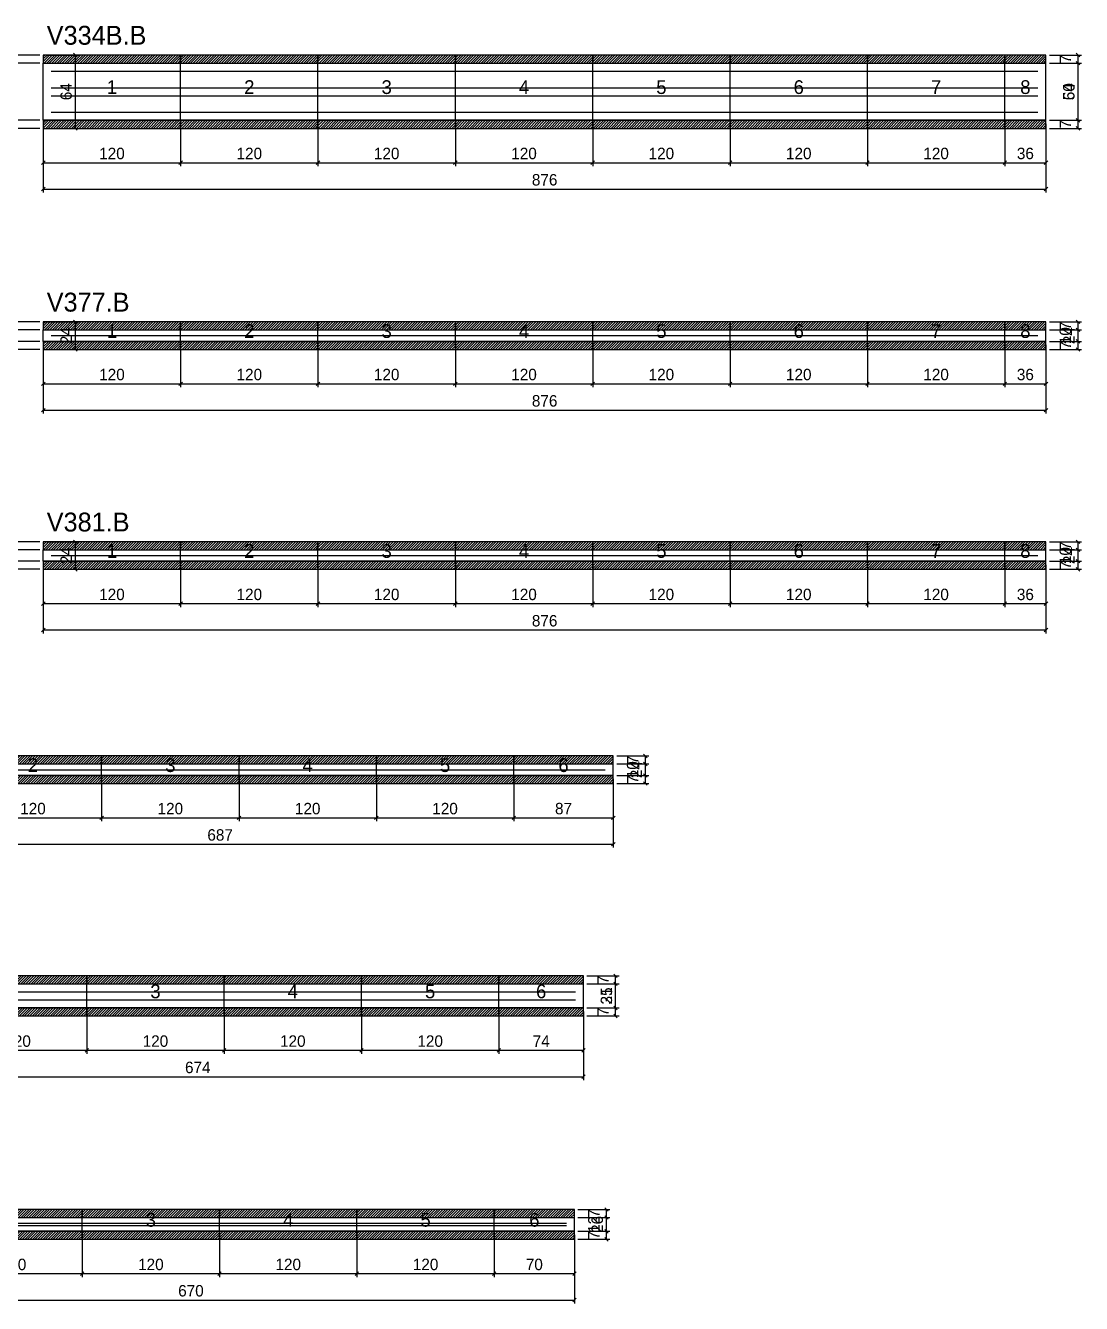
# Model space of a CAD drawing. Extents: x -9000 to 3070, y -16391 to 1250.
# Drawn here: x 1118 to 2041, y -1989 to -873 of the extents above; entities that cross this region are included whole.
import ezdxf
from ezdxf.enums import TextEntityAlignment as Align

# ---------------------------------------------------------------- set-up
doc = ezdxf.new("R2010")
doc.units = 0
for name, color, linetype in [('5', 5, 'Continuous'), ('COTA', 241, 'Continuous'), ('NOMENCLATURA', 7, 'Continuous'), ('Painéis', 200, 'Continuous'), ('SARR_2.2x5', 40, 'Continuous'), ('SARR_2.2x7', 40, 'Continuous'), ('SCO-___-LAJ', 224, 'Continuous')]:
    doc.layers.add(name, color=color, linetype=linetype)
doc.dimstyles.new('PAINEL', dxfattribs={"dimtxt": 10, "dimasz": 3, "dimexe": 3, "dimexo": 3, "dimgap": 3, "dimtad": 1, "dimblk": 'OBLIQUE', "dimblk1": 'OBLIQUE', "dimcen": 2.5, "dimclrd": 4, "dimclre": 4, "dimclrt": 240, "dimazin": 3, "dimtfac": 1, "dimtmove": 0, "dimatfit": 3})

# ---------------------------------------------------------------- blocks, each defined once
blk = doc.blocks.new('_OBLIQUE')
at = {"color": 0, "linetype": 'BYBLOCK'}
blk.add_line((-0.5, -0.5), (0.5, 0.5), dxfattribs=at)

msp = doc.modelspace()

# ---------------------------------------------------------------- hatches: boundary and pattern name
at = {"layer": 'COTA'}
h = msp.add_hatch(dxfattribs=at)
h.set_pattern_fill('ANSI31', scale=0.5)
h.paths.add_polyline_path([(1134, -906), (1254, -906), (1254, -899), (1134, -899)])
h = msp.add_hatch(dxfattribs=at)
h.set_pattern_fill('ANSI31', scale=0.5)
h.paths.add_polyline_path([(1254, -906), (1374, -906), (1374, -899), (1254, -899)])
h = msp.add_hatch(dxfattribs=at)
h.set_pattern_fill('ANSI31', scale=0.5)
h.paths.add_polyline_path([(1374, -906), (1494, -906), (1494, -899), (1374, -899)])
h = msp.add_hatch(dxfattribs=at)
h.set_pattern_fill('ANSI31', scale=0.5)
h.paths.add_polyline_path([(1494, -906), (1614, -906), (1614, -899), (1494, -899)])
h = msp.add_hatch(dxfattribs=at)
h.set_pattern_fill('ANSI31', scale=0.5)
h.paths.add_polyline_path([(1614, -906), (1734, -906), (1734, -899), (1614, -899)])
h = msp.add_hatch(dxfattribs=at)
h.set_pattern_fill('ANSI31', scale=0.5)
h.paths.add_polyline_path([(1734, -906), (1854, -906), (1854, -899), (1734, -899)])
h = msp.add_hatch(dxfattribs=at)
h.set_pattern_fill('ANSI31', scale=0.5)
h.paths.add_polyline_path([(1854, -906), (1974, -906), (1974, -899), (1854, -899)])
h = msp.add_hatch(dxfattribs=at)
h.set_pattern_fill('ANSI31', scale=0.5)
h.paths.add_polyline_path([(1974, -906), (2010, -906), (2010, -899), (1974, -899)])
h = msp.add_hatch(dxfattribs=at)
h.set_pattern_fill('ANSI31', scale=0.5)
h.paths.add_polyline_path([(1134, -963), (1254, -963), (1254, -956), (1134, -956)])
h = msp.add_hatch(dxfattribs=at)
h.set_pattern_fill('ANSI31', scale=0.5)
h.paths.add_polyline_path([(1254, -963), (1374, -963), (1374, -956), (1254, -956)])
h = msp.add_hatch(dxfattribs=at)
h.set_pattern_fill('ANSI31', scale=0.5)
h.paths.add_polyline_path([(1374, -963), (1494, -963), (1494, -956), (1374, -956)])
h = msp.add_hatch(dxfattribs=at)
h.set_pattern_fill('ANSI31', scale=0.5)
h.paths.add_polyline_path([(1494, -963), (1614, -963), (1614, -956), (1494, -956)])
h = msp.add_hatch(dxfattribs=at)
h.set_pattern_fill('ANSI31', scale=0.5)
h.paths.add_polyline_path([(1614, -963), (1734, -963), (1734, -956), (1614, -956)])
h = msp.add_hatch(dxfattribs=at)
h.set_pattern_fill('ANSI31', scale=0.5)
h.paths.add_polyline_path([(1734, -963), (1854, -963), (1854, -956), (1734, -956)])
h = msp.add_hatch(dxfattribs=at)
h.set_pattern_fill('ANSI31', scale=0.5)
h.paths.add_polyline_path([(1854, -963), (1974, -963), (1974, -956), (1854, -956)])
h = msp.add_hatch(dxfattribs=at)
h.set_pattern_fill('ANSI31', scale=0.5)
h.paths.add_polyline_path([(1974, -963), (2010, -963), (2010, -956), (1974, -956)])
h = msp.add_hatch(dxfattribs=at)
h.set_pattern_fill('ANSI31', scale=0.5)
h.paths.add_polyline_path([(1134, -1139), (1254, -1139), (1254, -1132), (1134, -1132)])
h = msp.add_hatch(dxfattribs=at)
h.set_pattern_fill('ANSI31', scale=0.5)
h.paths.add_polyline_path([(1254, -1139), (1374, -1139), (1374, -1132), (1254, -1132)])
h = msp.add_hatch(dxfattribs=at)
h.set_pattern_fill('ANSI31', scale=0.5)
h.paths.add_polyline_path([(1374, -1139), (1494, -1139), (1494, -1132), (1374, -1132)])
h = msp.add_hatch(dxfattribs=at)
h.set_pattern_fill('ANSI31', scale=0.5)
h.paths.add_polyline_path([(1494, -1139), (1614, -1139), (1614, -1132), (1494, -1132)])
h = msp.add_hatch(dxfattribs=at)
h.set_pattern_fill('ANSI31', scale=0.5)
h.paths.add_polyline_path([(1614, -1139), (1734, -1139), (1734, -1132), (1614, -1132)])
h = msp.add_hatch(dxfattribs=at)
h.set_pattern_fill('ANSI31', scale=0.5)
h.paths.add_polyline_path([(1734, -1139), (1854, -1139), (1854, -1132), (1734, -1132)])
h = msp.add_hatch(dxfattribs=at)
h.set_pattern_fill('ANSI31', scale=0.5)
h.paths.add_polyline_path([(1854, -1139), (1974, -1139), (1974, -1132), (1854, -1132)])
h = msp.add_hatch(dxfattribs=at)
h.set_pattern_fill('ANSI31', scale=0.5)
h.paths.add_polyline_path([(1974, -1139), (2010, -1139), (2010, -1132), (1974, -1132)])
h = msp.add_hatch(dxfattribs=at)
h.set_pattern_fill('ANSI31', scale=0.5)
h.paths.add_polyline_path([(1134, -1156), (1254, -1156), (1254, -1149), (1134, -1149)])
h = msp.add_hatch(dxfattribs=at)
h.set_pattern_fill('ANSI31', scale=0.5)
h.paths.add_polyline_path([(1254, -1156), (1374, -1156), (1374, -1149), (1254, -1149)])
h = msp.add_hatch(dxfattribs=at)
h.set_pattern_fill('ANSI31', scale=0.5)
h.paths.add_polyline_path([(1374, -1156), (1494, -1156), (1494, -1149), (1374, -1149)])
h = msp.add_hatch(dxfattribs=at)
h.set_pattern_fill('ANSI31', scale=0.5)
h.paths.add_polyline_path([(1494, -1156), (1614, -1156), (1614, -1149), (1494, -1149)])
h = msp.add_hatch(dxfattribs=at)
h.set_pattern_fill('ANSI31', scale=0.5)
h.paths.add_polyline_path([(1614, -1156), (1734, -1156), (1734, -1149), (1614, -1149)])
h = msp.add_hatch(dxfattribs=at)
h.set_pattern_fill('ANSI31', scale=0.5)
h.paths.add_polyline_path([(1734, -1156), (1854, -1156), (1854, -1149), (1734, -1149)])
h = msp.add_hatch(dxfattribs=at)
h.set_pattern_fill('ANSI31', scale=0.5)
h.paths.add_polyline_path([(1854, -1156), (1974, -1156), (1974, -1149), (1854, -1149)])
h = msp.add_hatch(dxfattribs=at)
h.set_pattern_fill('ANSI31', scale=0.5)
h.paths.add_polyline_path([(1974, -1156), (2010, -1156), (2010, -1149), (1974, -1149)])
h = msp.add_hatch(dxfattribs=at)
h.set_pattern_fill('ANSI31', scale=0.5)
h.paths.add_polyline_path([(1134, -1331), (1254, -1331), (1254, -1324), (1134, -1324)])
h = msp.add_hatch(dxfattribs=at)
h.set_pattern_fill('ANSI31', scale=0.5)
h.paths.add_polyline_path([(1254, -1331), (1374, -1331), (1374, -1324), (1254, -1324)])
h = msp.add_hatch(dxfattribs=at)
h.set_pattern_fill('ANSI31', scale=0.5)
h.paths.add_polyline_path([(1374, -1331), (1494, -1331), (1494, -1324), (1374, -1324)])
h = msp.add_hatch(dxfattribs=at)
h.set_pattern_fill('ANSI31', scale=0.5)
h.paths.add_polyline_path([(1494, -1331), (1614, -1331), (1614, -1324), (1494, -1324)])
h = msp.add_hatch(dxfattribs=at)
h.set_pattern_fill('ANSI31', scale=0.5)
h.paths.add_polyline_path([(1614, -1331), (1734, -1331), (1734, -1324), (1614, -1324)])
h = msp.add_hatch(dxfattribs=at)
h.set_pattern_fill('ANSI31', scale=0.5)
h.paths.add_polyline_path([(1734, -1331), (1854, -1331), (1854, -1324), (1734, -1324)])
h = msp.add_hatch(dxfattribs=at)
h.set_pattern_fill('ANSI31', scale=0.5)
h.paths.add_polyline_path([(1854, -1331), (1974, -1331), (1974, -1324), (1854, -1324)])
h = msp.add_hatch(dxfattribs=at)
h.set_pattern_fill('ANSI31', scale=0.5)
h.paths.add_polyline_path([(1974, -1331), (2010, -1331), (2010, -1324), (1974, -1324)])
h = msp.add_hatch(dxfattribs=at)
h.set_pattern_fill('ANSI31', scale=0.5)
h.paths.add_polyline_path([(1134, -1348), (1254, -1348), (1254, -1341), (1134, -1341)])
h = msp.add_hatch(dxfattribs=at)
h.set_pattern_fill('ANSI31', scale=0.5)
h.paths.add_polyline_path([(1254, -1348), (1374, -1348), (1374, -1341), (1254, -1341)])
h = msp.add_hatch(dxfattribs=at)
h.set_pattern_fill('ANSI31', scale=0.5)
h.paths.add_polyline_path([(1374, -1348), (1494, -1348), (1494, -1341), (1374, -1341)])
h = msp.add_hatch(dxfattribs=at)
h.set_pattern_fill('ANSI31', scale=0.5)
h.paths.add_polyline_path([(1494, -1348), (1614, -1348), (1614, -1341), (1494, -1341)])
h = msp.add_hatch(dxfattribs=at)
h.set_pattern_fill('ANSI31', scale=0.5)
h.paths.add_polyline_path([(1614, -1348), (1734, -1348), (1734, -1341), (1614, -1341)])
h = msp.add_hatch(dxfattribs=at)
h.set_pattern_fill('ANSI31', scale=0.5)
h.paths.add_polyline_path([(1734, -1348), (1854, -1348), (1854, -1341), (1734, -1341)])
h = msp.add_hatch(dxfattribs=at)
h.set_pattern_fill('ANSI31', scale=0.5)
h.paths.add_polyline_path([(1854, -1348), (1974, -1348), (1974, -1341), (1854, -1341)])
h = msp.add_hatch(dxfattribs=at)
h.set_pattern_fill('ANSI31', scale=0.5)
h.paths.add_polyline_path([(1974, -1348), (2010, -1348), (2010, -1341), (1974, -1341)])
h = msp.add_hatch(dxfattribs=at)
h.set_pattern_fill('ANSI31', scale=0.5)
h.paths.add_polyline_path([(1065, -1518), (1185, -1518), (1185, -1511), (1065, -1511)])
h = msp.add_hatch(dxfattribs=at)
h.set_pattern_fill('ANSI31', scale=0.5)
h.paths.add_polyline_path([(1185, -1518), (1305, -1518), (1305, -1511), (1185, -1511)])
h = msp.add_hatch(dxfattribs=at)
h.set_pattern_fill('ANSI31', scale=0.5)
h.paths.add_polyline_path([(1305, -1518), (1425, -1518), (1425, -1511), (1305, -1511)])
h = msp.add_hatch(dxfattribs=at)
h.set_pattern_fill('ANSI31', scale=0.5)
h.paths.add_polyline_path([(1425, -1518), (1545, -1518), (1545, -1511), (1425, -1511)])
h = msp.add_hatch(dxfattribs=at)
h.set_pattern_fill('ANSI31', scale=0.5)
h.paths.add_polyline_path([(1545, -1518), (1632, -1518), (1632, -1511), (1545, -1511)])
h = msp.add_hatch(dxfattribs=at)
h.set_pattern_fill('ANSI31', scale=0.5)
h.paths.add_polyline_path([(1065, -1535), (1185, -1535), (1185, -1528), (1065, -1528)])
h = msp.add_hatch(dxfattribs=at)
h.set_pattern_fill('ANSI31', scale=0.5)
h.paths.add_polyline_path([(1185, -1535), (1305, -1535), (1305, -1528), (1185, -1528)])
h = msp.add_hatch(dxfattribs=at)
h.set_pattern_fill('ANSI31', scale=0.5)
h.paths.add_polyline_path([(1305, -1535), (1425, -1535), (1425, -1528), (1305, -1528)])
h = msp.add_hatch(dxfattribs=at)
h.set_pattern_fill('ANSI31', scale=0.5)
h.paths.add_polyline_path([(1425, -1535), (1545, -1535), (1545, -1528), (1425, -1528)])
h = msp.add_hatch(dxfattribs=at)
h.set_pattern_fill('ANSI31', scale=0.5)
h.paths.add_polyline_path([(1545, -1535), (1632, -1535), (1632, -1528), (1545, -1528)])
h = msp.add_hatch(dxfattribs=at)
h.set_pattern_fill('ANSI31', scale=0.5)
h.paths.add_polyline_path([(1052, -1710), (1172, -1710), (1172, -1703), (1052, -1703)])
h = msp.add_hatch(dxfattribs=at)
h.set_pattern_fill('ANSI31', scale=0.5)
h.paths.add_polyline_path([(1172, -1710), (1292, -1710), (1292, -1703), (1172, -1703)])
h = msp.add_hatch(dxfattribs=at)
h.set_pattern_fill('ANSI31', scale=0.5)
h.paths.add_polyline_path([(1292, -1710), (1412, -1710), (1412, -1703), (1292, -1703)])
h = msp.add_hatch(dxfattribs=at)
h.set_pattern_fill('ANSI31', scale=0.5)
h.paths.add_polyline_path([(1412, -1710), (1532, -1710), (1532, -1703), (1412, -1703)])
h = msp.add_hatch(dxfattribs=at)
h.set_pattern_fill('ANSI31', scale=0.5)
h.paths.add_polyline_path([(1532, -1710), (1606, -1710), (1606, -1703), (1532, -1703)])
h = msp.add_hatch(dxfattribs=at)
h.set_pattern_fill('ANSI31', scale=0.5)
h.paths.add_polyline_path([(1052, -1738), (1172, -1738), (1172, -1731), (1052, -1731)])
h = msp.add_hatch(dxfattribs=at)
h.set_pattern_fill('ANSI31', scale=0.5)
h.paths.add_polyline_path([(1172, -1738), (1292, -1738), (1292, -1731), (1172, -1731)])
h = msp.add_hatch(dxfattribs=at)
h.set_pattern_fill('ANSI31', scale=0.5)
h.paths.add_polyline_path([(1292, -1738), (1412, -1738), (1412, -1731), (1292, -1731)])
h = msp.add_hatch(dxfattribs=at)
h.set_pattern_fill('ANSI31', scale=0.5)
h.paths.add_polyline_path([(1412, -1738), (1532, -1738), (1532, -1731), (1412, -1731)])
h = msp.add_hatch(dxfattribs=at)
h.set_pattern_fill('ANSI31', scale=0.5)
h.paths.add_polyline_path([(1532, -1738), (1606, -1738), (1606, -1731), (1532, -1731)])
h = msp.add_hatch(dxfattribs=at)
h.set_pattern_fill('ANSI31', scale=0.5)
h.paths.add_polyline_path([(1048, -1914), (1168, -1914), (1168, -1907), (1048, -1907)])
h = msp.add_hatch(dxfattribs=at)
h.set_pattern_fill('ANSI31', scale=0.5)
h.paths.add_polyline_path([(1168, -1914), (1288, -1914), (1288, -1907), (1168, -1907)])
h = msp.add_hatch(dxfattribs=at)
h.set_pattern_fill('ANSI31', scale=0.5)
h.paths.add_polyline_path([(1288, -1914), (1408, -1914), (1408, -1907), (1288, -1907)])
h = msp.add_hatch(dxfattribs=at)
h.set_pattern_fill('ANSI31', scale=0.5)
h.paths.add_polyline_path([(1408, -1914), (1528, -1914), (1528, -1907), (1408, -1907)])
h = msp.add_hatch(dxfattribs=at)
h.set_pattern_fill('ANSI31', scale=0.5)
h.paths.add_polyline_path([(1528, -1914), (1598, -1914), (1598, -1907), (1528, -1907)])
h = msp.add_hatch(dxfattribs=at)
h.set_pattern_fill('ANSI31', scale=0.5)
h.paths.add_polyline_path([(1048, -1933), (1168, -1933), (1168, -1926), (1048, -1926)])
h = msp.add_hatch(dxfattribs=at)
h.set_pattern_fill('ANSI31', scale=0.5)
h.paths.add_polyline_path([(1168, -1933), (1288, -1933), (1288, -1926), (1168, -1926)])
h = msp.add_hatch(dxfattribs=at)
h.set_pattern_fill('ANSI31', scale=0.5)
h.paths.add_polyline_path([(1288, -1933), (1408, -1933), (1408, -1926), (1288, -1926)])
h = msp.add_hatch(dxfattribs=at)
h.set_pattern_fill('ANSI31', scale=0.5)
h.paths.add_polyline_path([(1408, -1933), (1528, -1933), (1528, -1926), (1408, -1926)])
h = msp.add_hatch(dxfattribs=at)
h.set_pattern_fill('ANSI31', scale=0.5)
h.paths.add_polyline_path([(1528, -1933), (1598, -1933), (1598, -1926), (1528, -1926)])

# ---------------------------------------------------------------- linework, layer by layer
at = {"layer": 'Painéis'}
for p, q in [((1134, -906), (1254, -906)), ((1134, -956), (1134, -906)), ((1254, -956), (1254, -906)), ((1254, -956), (1254, -906)), ((1254, -906), (1374, -906)), ((1254, -956), (1254, -906)), ((1374, -956), (1374, -906)), ((1374, -956), (1374, -906)), ((1374, -906), (1494, -906)), ((1374, -956), (1374, -906)), ((1494, -956), (1494, -906)), ((1494, -956), (1494, -906)), ((1494, -906), (1614, -906)), ((1494, -956), (1494, -906)), ((1614, -956), (1614, -906)), ((1614, -956), (1614, -906)), ((1614, -906), (1734, -906)), ((1614, -956), (1614, -906)), ((1734, -956), (1734, -906)), ((1734, -956), (1734, -906)), ((1734, -906), (1854, -906)), ((1734, -956), (1734, -906)), ((1854, -956), (1854, -906)), ((1854, -956), (1854, -906)), ((1854, -906), (1974, -906)), ((1854, -956), (1854, -906)), ((1974, -956), (1974, -906)), ((1974, -956), (1974, -906)), ((1974, -906), (2010, -906)), ((1974, -956), (1974, -906)), ((2010, -956), (2010, -906)), ((1134, -956), (1254, -956)), ((1254, -956), (1374, -956)), ((1374, -956), (1494, -956)), ((1494, -956), (1614, -956)), ((1614, -956), (1734, -956)), ((1734, -956), (1854, -956)), ((1854, -956), (1974, -956)), ((1974, -956), (2010, -956)), ((1134, -1139), (1254, -1139)), ((1134, -1149), (1134, -1139)), ((1134, -1149), (1254, -1149)), ((1254, -1149), (1254, -1139)), ((1254, -1149), (1254, -1139)), ((1254, -1139), (1374, -1139)), ((1254, -1149), (1254, -1139)), ((1254, -1149), (1374, -1149)), ((1374, -1149), (1374, -1139)), ((1374, -1149), (1374, -1139)), ((1374, -1139), (1494, -1139)), ((1374, -1149), (1374, -1139)), ((1374, -1149), (1494, -1149)), ((1494, -1149), (1494, -1139)), ((1494, -1149), (1494, -1139)), ((1494, -1139), (1614, -1139)), ((1494, -1149), (1494, -1139)), ((1494, -1149), (1614, -1149)), ((1614, -1149), (1614, -1139)), ((1614, -1149), (1614, -1139)), ((1614, -1139), (1734, -1139)), ((1614, -1149), (1614, -1139)), ((1614, -1149), (1734, -1149)), ((1734, -1149), (1734, -1139)), ((1734, -1149), (1734, -1139)), ((1734, -1139), (1854, -1139)), ((1734, -1149), (1734, -1139)), ((1734, -1149), (1854, -1149)), ((1854, -1149), (1854, -1139)), ((1854, -1149), (1854, -1139)), ((1854, -1139), (1974, -1139)), ((1854, -1149), (1854, -1139)), ((1854, -1149), (1974, -1149)), ((1974, -1149), (1974, -1139)), ((1974, -1149), (1974, -1139)), ((1974, -1139), (2010, -1139)), ((1974, -1149), (1974, -1139)), ((1974, -1149), (2010, -1149)), ((2010, -1149), (2010, -1139)), ((1134, -1331), (1254, -1331)), ((1134, -1341), (1134, -1331)), ((1254, -1341), (1254, -1331)), ((1254, -1341), (1254, -1331)), ((1254, -1331), (1374, -1331)), ((1254, -1341), (1254, -1331)), ((1374, -1341), (1374, -1331)), ((1374, -1341), (1374, -1331)), ((1374, -1331), (1494, -1331)), ((1374, -1341), (1374, -1331)), ((1494, -1341), (1494, -1331)), ((1494, -1341), (1494, -1331)), ((1494, -1331), (1614, -1331)), ((1494, -1341), (1494, -1331)), ((1614, -1341), (1614, -1331)), ((1614, -1341), (1614, -1331)), ((1614, -1331), (1734, -1331)), ((1614, -1341), (1614, -1331)), ((1734, -1341), (1734, -1331)), ((1734, -1341), (1734, -1331)), ((1734, -1331), (1854, -1331)), ((1734, -1341), (1734, -1331)), ((1854, -1341), (1854, -1331)), ((1854, -1341), (1854, -1331)), ((1854, -1331), (1974, -1331)), ((1854, -1341), (1854, -1331)), ((1974, -1341), (1974, -1331)), ((1974, -1341), (1974, -1331)), ((1974, -1331), (2010, -1331)), ((1974, -1341), (1974, -1331)), ((2010, -1341), (2010, -1331)), ((1134, -1341), (1254, -1341)), ((1254, -1341), (1374, -1341)), ((1374, -1341), (1494, -1341)), ((1494, -1341), (1614, -1341)), ((1614, -1341), (1734, -1341)), ((1734, -1341), (1854, -1341)), ((1854, -1341), (1974, -1341)), ((1974, -1341), (2010, -1341)), ((1065, -1518), (1185, -1518)), ((1065, -1528), (1185, -1528)), ((1185, -1528), (1185, -1518)), ((1185, -1528), (1185, -1518)), ((1185, -1518), (1305, -1518)), ((1185, -1528), (1185, -1518)), ((1185, -1528), (1305, -1528)), ((1305, -1528), (1305, -1518)), ((1305, -1528), (1305, -1518)), ((1305, -1518), (1425, -1518)), ((1305, -1528), (1305, -1518)), ((1305, -1528), (1425, -1528)), ((1425, -1528), (1425, -1518)), ((1425, -1528), (1425, -1518)), ((1425, -1518), (1545, -1518)), ((1425, -1528), (1425, -1518)), ((1425, -1528), (1545, -1528)), ((1545, -1528), (1545, -1518)), ((1545, -1528), (1545, -1518)), ((1545, -1518), (1632, -1518)), ((1545, -1528), (1545, -1518)), ((1545, -1528), (1632, -1528)), ((1632, -1528), (1632, -1518)), ((1052, -1710), (1172, -1710)), ((1172, -1731), (1172, -1710)), ((1172, -1731), (1172, -1710)), ((1172, -1710), (1292, -1710)), ((1172, -1731), (1172, -1710)), ((1292, -1731), (1292, -1710)), ((1292, -1731), (1292, -1710)), ((1292, -1710), (1412, -1710)), ((1292, -1731), (1292, -1710)), ((1412, -1731), (1412, -1710)), ((1412, -1731), (1412, -1710)), ((1412, -1710), (1532, -1710)), ((1412, -1731), (1412, -1710)), ((1532, -1731), (1532, -1710)), ((1532, -1731), (1532, -1710)), ((1532, -1710), (1606, -1710)), ((1532, -1731), (1532, -1710)), ((1606, -1731), (1606, -1710)), ((1052, -1731), (1172, -1731)), ((1172, -1731), (1292, -1731)), ((1292, -1731), (1412, -1731)), ((1412, -1731), (1532, -1731)), ((1532, -1731), (1606, -1731)), ((1048, -1914), (1168, -1914)), ((1168, -1926), (1168, -1914)), ((1168, -1926), (1168, -1914)), ((1168, -1914), (1288, -1914)), ((1168, -1926), (1168, -1914)), ((1288, -1926), (1288, -1914)), ((1288, -1926), (1288, -1914)), ((1288, -1914), (1408, -1914)), ((1288, -1926), (1288, -1914)), ((1408, -1926), (1408, -1914)), ((1408, -1926), (1408, -1914)), ((1408, -1914), (1528, -1914)), ((1408, -1926), (1408, -1914)), ((1528, -1926), (1528, -1914)), ((1528, -1926), (1528, -1914)), ((1528, -1914), (1598, -1914)), ((1528, -1926), (1528, -1914)), ((1598, -1926), (1598, -1914)), ((1048, -1926), (1168, -1926)), ((1168, -1926), (1288, -1926)), ((1288, -1926), (1408, -1926)), ((1408, -1926), (1528, -1926)), ((1528, -1926), (1598, -1926))]:
    msp.add_line(p, q, dxfattribs=at)
at = {"layer": 'SARR_2.2x5'}
for points in [[(1141, -1144), (1254, -1144)], [(1141, -1144), (1254, -1144)], [(1254, -1144), (1374, -1144)], [(1254, -1144), (1374, -1144)], [(1374, -1144), (1494, -1144)], [(1374, -1144), (1494, -1144)], [(1494, -1144), (1614, -1144)], [(1494, -1144), (1614, -1144)], [(1614, -1144), (1734, -1144)], [(1614, -1144), (1734, -1144)], [(1734, -1144), (1854, -1144)], [(1734, -1144), (1854, -1144)], [(1854, -1144), (1974, -1144)], [(1854, -1144), (1974, -1144)], [(1974, -1144), (2003, -1144)], [(1974, -1144), (2003, -1144)], [(1141, -1336), (1254, -1336)], [(1141, -1336), (1254, -1336)], [(1254, -1336), (1374, -1336)], [(1254, -1336), (1374, -1336)], [(1374, -1336), (1494, -1336)], [(1374, -1336), (1494, -1336)], [(1494, -1336), (1614, -1336)], [(1494, -1336), (1614, -1336)], [(1614, -1336), (1734, -1336)], [(1614, -1336), (1734, -1336)], [(1734, -1336), (1854, -1336)], [(1734, -1336), (1854, -1336)], [(1854, -1336), (1974, -1336)], [(1854, -1336), (1974, -1336)], [(1974, -1336), (2003, -1336)], [(1974, -1336), (2003, -1336)], [(1065, -1523), (1185, -1523)], [(1065, -1523), (1185, -1523)], [(1185, -1523), (1305, -1523)], [(1185, -1523), (1305, -1523)], [(1305, -1523), (1425, -1523)], [(1305, -1523), (1425, -1523)], [(1425, -1523), (1545, -1523)], [(1425, -1523), (1545, -1523)], [(1545, -1523), (1625, -1523)], [(1545, -1523), (1625, -1523)], [(1048, -1919), (1168, -1919)], [(1048, -1919), (1168, -1919)], [(1168, -1919), (1288, -1919)], [(1168, -1919), (1288, -1919)], [(1288, -1919), (1408, -1919)], [(1288, -1919), (1408, -1919)], [(1408, -1919), (1528, -1919)], [(1408, -1919), (1528, -1919)], [(1528, -1919), (1591, -1919)], [(1528, -1919), (1591, -1919)], [(1048, -1921), (1168, -1921)], [(1048, -1921), (1168, -1921)], [(1168, -1921), (1288, -1921)], [(1168, -1921), (1288, -1921)], [(1288, -1921), (1408, -1921)], [(1288, -1921), (1408, -1921)], [(1408, -1921), (1528, -1921)], [(1408, -1921), (1528, -1921)], [(1528, -1921), (1591, -1921)], [(1528, -1921), (1591, -1921)]]:
    msp.add_lwpolyline(points, dxfattribs=at)
at = {"layer": 'SARR_2.2x7'}
for points in [[(1141, -913), (1254, -913)], [(1141, -913), (1254, -913)], [(1254, -913), (1374, -913)], [(1254, -913), (1374, -913)], [(1374, -913), (1494, -913)], [(1374, -913), (1494, -913)], [(1494, -913), (1614, -913)], [(1494, -913), (1614, -913)], [(1614, -913), (1734, -913)], [(1614, -913), (1734, -913)], [(1734, -913), (1854, -913)], [(1734, -913), (1854, -913)], [(1854, -913), (1974, -913)], [(1854, -913), (1974, -913)], [(1974, -913), (2003, -913)], [(1974, -913), (2003, -913)], [(1141, -927.5), (1254, -927.5)], [(1141, -927.5), (1254, -927.5)], [(1141, -934.5), (1254, -934.5)], [(1141, -934.5), (1254, -934.5)], [(1254, -927.5), (1374, -927.5)], [(1254, -927.5), (1374, -927.5)], [(1254, -934.5), (1374, -934.5)], [(1254, -934.5), (1374, -934.5)], [(1374, -927.5), (1494, -927.5)], [(1374, -927.5), (1494, -927.5)], [(1374, -934.5), (1494, -934.5)], [(1374, -934.5), (1494, -934.5)], [(1494, -927.5), (1614, -927.5)], [(1494, -927.5), (1614, -927.5)], [(1494, -934.5), (1614, -934.5)], [(1494, -934.5), (1614, -934.5)], [(1614, -927.5), (1734, -927.5)], [(1614, -927.5), (1734, -927.5)], [(1614, -934.5), (1734, -934.5)], [(1614, -934.5), (1734, -934.5)], [(1734, -927.5), (1854, -927.5)], [(1734, -927.5), (1854, -927.5)], [(1734, -934.5), (1854, -934.5)], [(1734, -934.5), (1854, -934.5)], [(1854, -927.5), (1974, -927.5)], [(1854, -927.5), (1974, -927.5)], [(1854, -934.5), (1974, -934.5)], [(1854, -934.5), (1974, -934.5)], [(1974, -927.5), (2003, -927.5)], [(1974, -927.5), (2003, -927.5)], [(1974, -934.5), (2003, -934.5)], [(1974, -934.5), (2003, -934.5)], [(1141, -949), (1254, -949)], [(1141, -949), (1254, -949)], [(1254, -949), (1374, -949)], [(1254, -949), (1374, -949)], [(1374, -949), (1494, -949)], [(1374, -949), (1494, -949)], [(1494, -949), (1614, -949)], [(1494, -949), (1614, -949)], [(1614, -949), (1734, -949)], [(1614, -949), (1734, -949)], [(1734, -949), (1854, -949)], [(1734, -949), (1854, -949)], [(1854, -949), (1974, -949)], [(1854, -949), (1974, -949)], [(1974, -949), (2003, -949)], [(1974, -949), (2003, -949)], [(1052, -1717), (1172, -1717)], [(1052, -1717), (1172, -1717)], [(1172, -1717), (1292, -1717)], [(1172, -1717), (1292, -1717)], [(1292, -1717), (1412, -1717)], [(1292, -1717), (1412, -1717)], [(1412, -1717), (1532, -1717)], [(1412, -1717), (1532, -1717)], [(1532, -1717), (1599, -1717)], [(1532, -1717), (1599, -1717)], [(1052, -1724), (1172, -1724)], [(1052, -1724), (1172, -1724)], [(1172, -1724), (1292, -1724)], [(1172, -1724), (1292, -1724)], [(1292, -1724), (1412, -1724)], [(1292, -1724), (1412, -1724)], [(1412, -1724), (1532, -1724)], [(1412, -1724), (1532, -1724)], [(1532, -1724), (1599, -1724)], [(1532, -1724), (1599, -1724)]]:
    msp.add_lwpolyline(points, dxfattribs=at)
at = {"layer": 'SCO-___-LAJ'}
for points in [[(1134, -906), (1254, -906), (1254, -899), (1134, -899)], [(1254, -906), (1374, -906), (1374, -899), (1254, -899)], [(1374, -906), (1494, -906), (1494, -899), (1374, -899)], [(1494, -906), (1614, -906), (1614, -899), (1494, -899)], [(1614, -906), (1734, -906), (1734, -899), (1614, -899)], [(1734, -906), (1854, -906), (1854, -899), (1734, -899)], [(1854, -906), (1974, -906), (1974, -899), (1854, -899)], [(1974, -906), (2010, -906), (2010, -899), (1974, -899)], [(1134, -963), (1254, -963), (1254, -956), (1134, -956)], [(1254, -963), (1374, -963), (1374, -956), (1254, -956)], [(1374, -963), (1494, -963), (1494, -956), (1374, -956)], [(1494, -963), (1614, -963), (1614, -956), (1494, -956)], [(1614, -963), (1734, -963), (1734, -956), (1614, -956)], [(1734, -963), (1854, -963), (1854, -956), (1734, -956)], [(1854, -963), (1974, -963), (1974, -956), (1854, -956)], [(1974, -963), (2010, -963), (2010, -956), (1974, -956)], [(1134, -1139), (1254, -1139), (1254, -1132), (1134, -1132)], [(1254, -1139), (1374, -1139), (1374, -1132), (1254, -1132)], [(1374, -1139), (1494, -1139), (1494, -1132), (1374, -1132)], [(1494, -1139), (1614, -1139), (1614, -1132), (1494, -1132)], [(1614, -1139), (1734, -1139), (1734, -1132), (1614, -1132)], [(1734, -1139), (1854, -1139), (1854, -1132), (1734, -1132)], [(1854, -1139), (1974, -1139), (1974, -1132), (1854, -1132)], [(1974, -1139), (2010, -1139), (2010, -1132), (1974, -1132)], [(1134, -1156), (1254, -1156), (1254, -1149), (1134, -1149)], [(1254, -1156), (1374, -1156), (1374, -1149), (1254, -1149)], [(1374, -1156), (1494, -1156), (1494, -1149), (1374, -1149)], [(1494, -1156), (1614, -1156), (1614, -1149), (1494, -1149)], [(1614, -1156), (1734, -1156), (1734, -1149), (1614, -1149)], [(1734, -1156), (1854, -1156), (1854, -1149), (1734, -1149)], [(1854, -1156), (1974, -1156), (1974, -1149), (1854, -1149)], [(1974, -1156), (2010, -1156), (2010, -1149), (1974, -1149)], [(1134, -1331), (1254, -1331), (1254, -1324), (1134, -1324)], [(1254, -1331), (1374, -1331), (1374, -1324), (1254, -1324)], [(1374, -1331), (1494, -1331), (1494, -1324), (1374, -1324)], [(1494, -1331), (1614, -1331), (1614, -1324), (1494, -1324)], [(1614, -1331), (1734, -1331), (1734, -1324), (1614, -1324)], [(1734, -1331), (1854, -1331), (1854, -1324), (1734, -1324)], [(1854, -1331), (1974, -1331), (1974, -1324), (1854, -1324)], [(1974, -1331), (2010, -1331), (2010, -1324), (1974, -1324)], [(1134, -1348), (1254, -1348), (1254, -1341), (1134, -1341)], [(1254, -1348), (1374, -1348), (1374, -1341), (1254, -1341)], [(1374, -1348), (1494, -1348), (1494, -1341), (1374, -1341)], [(1494, -1348), (1614, -1348), (1614, -1341), (1494, -1341)], [(1614, -1348), (1734, -1348), (1734, -1341), (1614, -1341)], [(1734, -1348), (1854, -1348), (1854, -1341), (1734, -1341)], [(1854, -1348), (1974, -1348), (1974, -1341), (1854, -1341)], [(1974, -1348), (2010, -1348), (2010, -1341), (1974, -1341)], [(1065, -1518), (1185, -1518), (1185, -1511), (1065, -1511)], [(1185, -1518), (1305, -1518), (1305, -1511), (1185, -1511)], [(1305, -1518), (1425, -1518), (1425, -1511), (1305, -1511)], [(1425, -1518), (1545, -1518), (1545, -1511), (1425, -1511)], [(1545, -1518), (1632, -1518), (1632, -1511), (1545, -1511)], [(1065, -1535), (1185, -1535), (1185, -1528), (1065, -1528)], [(1185, -1535), (1305, -1535), (1305, -1528), (1185, -1528)], [(1305, -1535), (1425, -1535), (1425, -1528), (1305, -1528)], [(1425, -1535), (1545, -1535), (1545, -1528), (1425, -1528)], [(1545, -1535), (1632, -1535), (1632, -1528), (1545, -1528)], [(1052, -1710), (1172, -1710), (1172, -1703), (1052, -1703)], [(1172, -1710), (1292, -1710), (1292, -1703), (1172, -1703)], [(1292, -1710), (1412, -1710), (1412, -1703), (1292, -1703)], [(1412, -1710), (1532, -1710), (1532, -1703), (1412, -1703)], [(1532, -1710), (1606, -1710), (1606, -1703), (1532, -1703)], [(1052, -1738), (1172, -1738), (1172, -1731), (1052, -1731)], [(1172, -1738), (1292, -1738), (1292, -1731), (1172, -1731)], [(1292, -1738), (1412, -1738), (1412, -1731), (1292, -1731)], [(1412, -1738), (1532, -1738), (1532, -1731), (1412, -1731)], [(1532, -1738), (1606, -1738), (1606, -1731), (1532, -1731)], [(1048, -1914), (1168, -1914), (1168, -1907), (1048, -1907)], [(1168, -1914), (1288, -1914), (1288, -1907), (1168, -1907)], [(1288, -1914), (1408, -1914), (1408, -1907), (1288, -1907)], [(1408, -1914), (1528, -1914), (1528, -1907), (1408, -1907)], [(1528, -1914), (1598, -1914), (1598, -1907), (1528, -1907)], [(1048, -1933), (1168, -1933), (1168, -1926), (1048, -1926)], [(1168, -1933), (1288, -1933), (1288, -1926), (1168, -1926)], [(1288, -1933), (1408, -1933), (1408, -1926), (1288, -1926)], [(1408, -1933), (1528, -1933), (1528, -1926), (1408, -1926)], [(1528, -1933), (1598, -1933), (1598, -1926), (1528, -1926)]]:
    msp.add_lwpolyline(points, close=True, dxfattribs=at)

# ---------------------------------------------------------------- texts
at = {"layer": '5'}
for s, p in [('1', (1194, -927)), ('2', (1314, -927)), ('3', (1434, -927)), ('4', (1554, -927)), ('5', (1674, -927)), ('6', (1794, -927)), ('7', (1914, -927)), ('8', (1992, -927)), ('1', (1194, -1140)), ('2', (1314, -1140)), ('3', (1434, -1140)), ('4', (1554, -1140)), ('5', (1674, -1140)), ('6', (1794, -1140)), ('7', (1914, -1140)), ('8', (1992, -1140)), ('1', (1194, -1332)), ('2', (1314, -1332)), ('3', (1434, -1332)), ('4', (1554, -1332)), ('5', (1674, -1332)), ('6', (1794, -1332)), ('7', (1914, -1332)), ('8', (1992, -1332)), ('2', (1125, -1519)), ('3', (1245, -1519)), ('4', (1365, -1519)), ('5', (1485, -1519)), ('6', (1588.5, -1519)), ('3', (1232, -1716.5)), ('4', (1352, -1716.5)), ('5', (1472, -1716.5)), ('6', (1569, -1716.5)), ('3', (1228, -1916)), ('4', (1348, -1916)), ('5', (1468, -1916)), ('6', (1563, -1916))]:
    msp.add_text(s, height=12, dxfattribs=at).set_placement(p, align=Align.MIDDLE_CENTER)
at = {"layer": 'NOMENCLATURA'}
for s, p in [('V334B.B', (1137, -890)), ('V377.B', (1137, -1123)), ('V381.B', (1137, -1315))]:
    msp.add_text(s, height=16.5, dxfattribs=at).set_placement(p)

# ---------------------------------------------------------------- dimensions: what is measured, and where the dimension line sits
at = {"layer": 'COTA'}
for base, p1, p2 in [((1106, -906), (1134, -906), (1134, -899)), ((1162, -963), (1134, -963), (1134, -899)), ((2038, -963), (2010, -963), (2010, -899)), ((2038, -906), (2010, -906), (2010, -899)), ((1106, -956), (1134, -956), (1134, -906)), ((2038, -956), (2010, -956), (2010, -906)), ((1106, -963), (1134, -963), (1134, -956)), ((2038, -963), (2010, -963), (2010, -956)), ((1106, -1139), (1134, -1139), (1134, -1132)), ((1106, -1149), (1134, -1149), (1134, -1139)), ((1162, -1156), (1134, -1156), (1134, -1132)), ((2038, -1156), (2010, -1156), (2010, -1132)), ((2038, -1139), (2010, -1139), (2010, -1132)), ((2038, -1149), (2010, -1149), (2010, -1139)), ((1106, -1156), (1134, -1156), (1134, -1149)), ((2038, -1156), (2010, -1156), (2010, -1149)), ((1106, -1331), (1134, -1331), (1134, -1324)), ((1162, -1348), (1134, -1348), (1134, -1324)), ((2038, -1348), (2010, -1348), (2010, -1324)), ((2038, -1331), (2010, -1331), (2010, -1324)), ((1106, -1341), (1134, -1341), (1134, -1331)), ((2038, -1341), (2010, -1341), (2010, -1331)), ((1106, -1348), (1134, -1348), (1134, -1341)), ((2038, -1348), (2010, -1348), (2010, -1341)), ((1660, -1535), (1632, -1535), (1632, -1511)), ((1660, -1518), (1632, -1518), (1632, -1511)), ((1660, -1528), (1632, -1528), (1632, -1518)), ((1660, -1535), (1632, -1535), (1632, -1528)), ((1634, -1738), (1606, -1738), (1606, -1703)), ((1634, -1710), (1606, -1710), (1606, -1703)), ((1634, -1731), (1606, -1731), (1606, -1710)), ((1634, -1738), (1606, -1738), (1606, -1731)), ((1626, -1933), (1598, -1933), (1598, -1907)), ((1626, -1914), (1598, -1914), (1598, -1907)), ((1626, -1926), (1598, -1926), (1598, -1914)), ((1626, -1933), (1598, -1933), (1598, -1926))]:
    msp.add_linear_dim(base=base, p1=p1, p2=p2, angle=90, dimstyle='PAINEL', dxfattribs=at).render()
for base, p1, p2 in [((1134, -993), (1134, -956), (1254, -956)), ((1134, -1016), (1134, -956), (2010, -956)), ((1254, -993), (1254, -956), (1374, -956)), ((1374, -993), (1374, -956), (1494, -956)), ((1494, -993), (1494, -956), (1614, -956)), ((1614, -993), (1614, -956), (1734, -956)), ((1734, -993), (1734, -956), (1854, -956)), ((1854, -993), (1854, -956), (1974, -956)), ((1974, -993), (1974, -956), (2010, -956)), ((1134, -1186), (1134, -1149), (1254, -1149)), ((1134, -1209), (1134, -1149), (2010, -1149)), ((1254, -1186), (1254, -1149), (1374, -1149)), ((1374, -1186), (1374, -1149), (1494, -1149)), ((1494, -1186), (1494, -1149), (1614, -1149)), ((1614, -1186), (1614, -1149), (1734, -1149)), ((1734, -1186), (1734, -1149), (1854, -1149)), ((1854, -1186), (1854, -1149), (1974, -1149)), ((1974, -1186), (1974, -1149), (2010, -1149)), ((1134, -1378), (1134, -1341), (1254, -1341)), ((1134, -1401), (1134, -1341), (2010, -1341)), ((1254, -1378), (1254, -1341), (1374, -1341)), ((1374, -1378), (1374, -1341), (1494, -1341)), ((1494, -1378), (1494, -1341), (1614, -1341)), ((1614, -1378), (1614, -1341), (1734, -1341)), ((1734, -1378), (1734, -1341), (1854, -1341)), ((1854, -1378), (1854, -1341), (1974, -1341)), ((1974, -1378), (1974, -1341), (2010, -1341)), ((945, -1588), (945, -1528), (1632, -1528)), ((1065, -1565), (1065, -1528), (1185, -1528)), ((1185, -1565), (1185, -1528), (1305, -1528)), ((1305, -1565), (1305, -1528), (1425, -1528)), ((1425, -1565), (1425, -1528), (1545, -1528)), ((1545, -1565), (1545, -1528), (1632, -1528)), ((932, -1791), (932, -1731), (1606, -1731)), ((1052, -1768), (1052, -1731), (1172, -1731)), ((1172, -1768), (1172, -1731), (1292, -1731)), ((1292, -1768), (1292, -1731), (1412, -1731)), ((1412, -1768), (1412, -1731), (1532, -1731)), ((1532, -1768), (1532, -1731), (1606, -1731)), ((928, -1986), (928, -1926), (1598, -1926)), ((1048, -1963), (1048, -1926), (1168, -1926)), ((1168, -1963), (1168, -1926), (1288, -1926)), ((1288, -1963), (1288, -1926), (1408, -1926)), ((1408, -1963), (1408, -1926), (1528, -1926)), ((1528, -1963), (1528, -1926), (1598, -1926))]:
    msp.add_linear_dim(base=base, p1=p1, p2=p2, dimstyle='PAINEL', dxfattribs=at).render()

doc.saveas('drawing.dxf')
